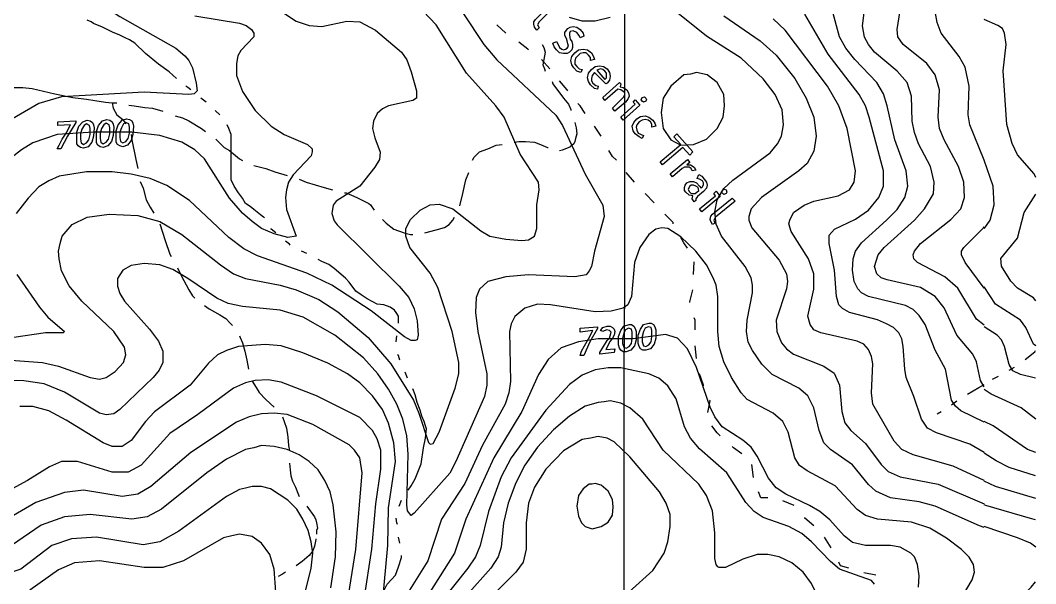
# Model space of a CAD drawing. Extents: x -4.4 to 64.9, y -5.9 to 77.3.
# Drawn here: x 24.59 to 31.67, y 28.89 to 32.81 of the extents above; entities that cross this region are included whole.
import ezdxf

# ---------------------------------------------------------------- set-up
doc = ezdxf.new("R2010")
doc.units = 0
for name, color, linetype in [('6800-7000', 7, 'CONTINUOUS'), ('7000-7200', 7, 'CONTINUOUS'), ('7200-7400', 7, 'CONTINUOUS'), ('Elevations', 7, 'CONTINUOUS'), ('Labels', 7, 'CONTINUOUS'), ('roads', 7, 'CONTINUOUS'), ('split_lines', 7, 'CONTINUOUS'), ('topo', 7, 'CONTINUOUS'), ('water', 7, 'CONTINUOUS')]:
    doc.layers.add(name, color=color, linetype=linetype)

msp = doc.modelspace()

# ---------------------------------------------------------------- linework, layer by layer
at = {"layer": '6800-7000', "color": 2}
msp.add_lwpolyline([(24.159036, 33.147945), (24.754827, 33.063574), (24.944676, 33.031946), (25.055397, 32.989766), (25.287386, 32.836866), (25.677546, 32.615426), (25.740816, 32.562694), (25.767195, 32.531066), (25.793547, 32.478335), (25.8199, 32.372896), (25.825165, 32.320167), (25.804077, 32.299079), (25.767168, 32.293814), (25.456097, 32.309636), (24.881359, 32.277997), (24.723178, 32.230547), (24.438468, 32.067106)], dxfattribs=at)
at = {"layer": '7000-7200', "color": 2}
for points in [[(26.294406, 32.952428), (26.515846, 32.804799), (26.605524, 32.773157), (26.695154, 32.767892), (26.869144, 32.804804), (26.958775, 32.799539), (27.069495, 32.74154), (27.248766, 32.588637), (27.285665, 32.535908), (27.317306, 32.451559), (27.354216, 32.319738), (27.354216, 32.267017), (27.327837, 32.251195), (27.159128, 32.214286), (27.116948, 32.193198), (27.080039, 32.161557), (27.053686, 32.108828), (27.048421, 32.056107), (27.064243, 31.992837), (27.101144, 31.892658), (27.095879, 31.839937), (27.064248, 31.787217), (26.958798, 31.655398), (26.795349, 31.549949), (26.774262, 31.523596), (26.763732, 31.465605), (26.779527, 31.412876), (26.800641, 31.386524), (27.232981, 30.959454), (27.301521, 30.880373), (27.338431, 30.801284), (27.359518, 30.716924), (27.364783, 30.616742), (27.359518, 30.585114), (27.343696, 30.579849), (27.317343, 30.579849), (27.269885, 30.606201), (27.037893, 30.785462), (26.763734, 30.96473), (26.589694, 31.04909), (26.246985, 31.170351), (26.152084, 31.217801), (26.046634, 31.296891), (25.772476, 31.55524), (25.614294, 31.66069), (25.498293, 31.708141), (25.366494, 31.739782), (25.234684, 31.755604), (25.055415, 31.755604), (24.865606, 31.723963), (24.791795, 31.692324), (24.723204, 31.650144), (24.649385, 31.571063), (24.565034, 31.465613)], [(27.675909, 32.862372), (27.823539, 32.640934), (27.913169, 32.535482), (28.324419, 32.150603), (28.37188, 32.076784), (28.53009, 31.739343), (28.651359, 31.523173), (28.661916, 31.444094), (28.593326, 31.201553), (28.572265, 31.096114), (28.556443, 31.064473), (28.535355, 31.03812), (28.456224, 31.022298), (28.134604, 31.03812), (27.976434, 31.022298), (27.849894, 30.99067), (27.791895, 30.937938), (27.770807, 30.879939), (27.765542, 30.774497), (27.781364, 30.642679), (27.844634, 30.347418), (27.844634, 30.268339), (27.828812, 30.18925), (27.628462, 29.73582), (27.586271, 29.656728), (27.338473, 29.377299), (27.317386, 29.361477), (27.291033, 29.393105), (27.285768, 29.435285), (27.296298, 29.788546), (27.285768, 29.915075), (27.259389, 30.031076), (27.217209, 30.136526), (27.15922, 30.241976), (27.085399, 30.347415), (26.98523, 30.458146), (26.784869, 30.616316), (26.563389, 30.742856), (26.405219, 30.790306), (26.141591, 30.816659), (26.041419, 30.837746), (25.96233, 30.874655), (25.761969, 31.011736), (25.65653, 31.075006), (25.566889, 31.106645), (25.456169, 31.117175), (25.366539, 31.101353), (25.30855, 31.069714), (25.271641, 31.011715), (25.271641, 30.958994), (25.287463, 30.906273), (25.319104, 30.853544), (25.493094, 30.658464), (25.556364, 30.574105), (25.587992, 30.505564), (25.587992, 30.426475), (25.56164, 30.373754), (25.519457, 30.321025), (25.287468, 30.099585), (25.245288, 30.067954), (25.192567, 30.062689), (25.145119, 30.073219), (24.902589, 30.220849), (24.760227, 30.278848), (24.617829, 30.299935), (24.296209, 30.305201)], [(24.528077, 30.443072), (24.749514, 30.42725), (24.860235, 30.400898), (25.081675, 30.321819), (25.144945, 30.311262), (25.192406, 30.321819), (25.255665, 30.363996), (25.313664, 30.427258), (25.329486, 30.479987), (25.31893, 30.532708), (25.245121, 30.643428), (25.02367, 30.854327), (24.93404, 30.959777), (24.881319, 31.065227), (24.865497, 31.149587), (24.860232, 31.202318), (24.870789, 31.255039), (24.886611, 31.307757), (24.955151, 31.386849), (25.060601, 31.439567), (25.213501, 31.460655), (25.413851, 31.450124), (25.566751, 31.407942), (25.719652, 31.318314), (25.98855, 31.107412), (26.07818, 31.044142), (26.16254, 31.012514), (26.40511, 30.965053), (26.51583, 30.933422), (26.674012, 30.864884), (26.805822, 30.780522), (27.016721, 30.601253), (27.174892, 30.416722), (27.33307, 30.163643), (27.369972, 30.074013), (27.43852, 29.868384), (27.44905, 29.857854), (27.470138, 29.863119), (27.512317, 29.942208), (27.623038, 30.248008), (27.64939, 30.348187), (27.64939, 30.427269), (27.60194, 30.643439), (27.501768, 30.949249), (27.44904, 31.049418), (27.306689, 31.228689), (27.28031, 31.307768), (27.28031, 31.360499), (27.311948, 31.423769), (27.380489, 31.487039), (27.449029, 31.523938), (27.512299, 31.529203), (27.60721, 31.497572), (27.80228, 31.344674), (27.86556, 31.307762), (27.97627, 31.286675), (28.08704, 31.276145), (28.13449, 31.28141), (28.17667, 31.307762), (28.192492, 31.360494), (28.192492, 31.523932), (28.208314, 31.629382), (28.203049, 31.682103), (28.07651, 31.877193), (27.965789, 32.135543), (27.90775, 32.214622), (27.702119, 32.441343), (27.49122, 32.778774), (27.401589, 32.873683)], [(28.704048, 32.830754), (28.598559, 32.804402), (28.508929, 32.804402), (28.419298, 32.830754)], [(31.308662, 29.277136), (31.277021, 29.287666), (30.965953, 29.424757), (30.855233, 29.456386), (30.654872, 29.482738), (30.554703, 29.530199), (30.501982, 29.577649), (30.391251, 29.71473), (30.238312, 29.82018), (30.190861, 29.867627), (30.159222, 29.951987), (30.122313, 30.110168), (30.08013, 30.194517), (30.016871, 30.247249), (29.832332, 30.34215), (29.758521, 30.415968), (29.695252, 30.510869), (29.663613, 30.568868), (29.653082, 30.642679), (29.658348, 30.721769), (29.695246, 30.911578), (29.695246, 30.964299), (29.684716, 31.017028), (29.642536, 31.09612), (29.479084, 31.307008), (29.442175, 31.391368), (29.431645, 31.475728), (29.447467, 31.560088), (29.494914, 31.63918), (29.558184, 31.697168), (29.816537, 31.886978), (29.869255, 31.950247), (29.895607, 32.002979), (29.911429, 32.082058), (29.900899, 32.187507), (29.853438, 32.29296), (29.769089, 32.40368), (29.616189, 32.546039), (29.373648, 32.698939), (29.152208, 32.878199)], [(29.494774, 32.842023), (29.747853, 32.668033), (29.858613, 32.567862), (29.990423, 32.404413), (30.069513, 32.267332), (30.122244, 32.135522), (30.138066, 32.003701), (30.122244, 31.898252), (30.074783, 31.813892), (30.016784, 31.761171), (29.758394, 31.576643), (29.684584, 31.497551), (29.668762, 31.444832), (29.668762, 31.418454), (29.689849, 31.365735), (29.879698, 31.139014), (29.932379, 31.044113), (29.937644, 30.991384), (29.932379, 30.938663), (29.858608, 30.722494), (29.863873, 30.643404), (29.895512, 30.564323), (29.932374, 30.522143), (29.979872, 30.485234), (30.190763, 30.400874), (30.264582, 30.353413), (30.301483, 30.269064), (30.317306, 30.084525), (30.338393, 30.005433), (30.380573, 29.952715), (30.480752, 29.863085), (30.591472, 29.715455), (30.638922, 29.668005), (30.723282, 29.631093), (30.986902, 29.578374), (31.308533, 29.441283)], [(31.066124, 28.644411), (31.224292, 28.913312), (31.240114, 28.966081), (31.234849, 29.018762), (31.203207, 29.071523), (31.150489, 29.124251), (31.045039, 29.203341), (30.929049, 29.271881), (30.802509, 29.314061), (30.565249, 29.335148), (30.480889, 29.361501), (30.422848, 29.403681), (30.269948, 29.567132), (30.074868, 29.672582), (30.022139, 29.709481), (29.990498, 29.762202), (29.943058, 29.94147), (29.906148, 30.015281), (29.837597, 30.07328), (29.65834, 30.168181), (29.616168, 30.215642), (29.547619, 30.321091), (29.494899, 30.431812), (29.46326, 30.537261), (29.452729, 30.6427), (29.452729, 30.885241), (29.442172, 30.964323), (29.421085, 31.017051), (29.373635, 31.106682), (29.299813, 31.20159), (29.194374, 31.301762), (29.104733, 31.359761), (29.062564, 31.365026), (29.020384, 31.354496), (28.972923, 31.317586), (28.909664, 31.227956), (28.872755, 31.122506), (28.851667, 30.885247), (28.825288, 30.827247), (28.793657, 30.80616), (28.709298, 30.785073), (28.598527, 30.779808), (28.287459, 30.827258), (28.197829, 30.832523), (28.108199, 30.806171), (28.039658, 30.748179), (28.013279, 30.69545), (28.002749, 30.642719), (28.008014, 30.294739), (27.997457, 30.21566), (27.971105, 30.136571), (27.812937, 29.851861), (27.691665, 29.58296), (27.528227, 29.335159), (27.433315, 29.04517), (27.259325, 28.765691)], [(24.570328, 31.038544), (24.728499, 30.811822), (24.786538, 30.743284), (24.902539, 30.643113), (24.891982, 30.632556), (24.770723, 30.632556), (24.549233, 30.600925)], [(27.116985, 28.749908), (27.153894, 29.15058), (27.159159, 29.414251), (27.206607, 29.73586), (27.19605, 29.86768), (27.159152, 30.004761), (27.116972, 30.099659), (27.048431, 30.19457), (26.958791, 30.284201), (26.874441, 30.34747), (26.73735, 30.421279), (26.56332, 30.4951), (26.41041, 30.54255), (26.29969, 30.553081), (26.115161, 30.537259), (26.030802, 30.51088), (25.967532, 30.479251), (25.904259, 30.42125), (25.77772, 30.268349), (25.529911, 30.083821), (25.466652, 30.01527), (25.36647, 29.88346), (25.3032, 29.84128), (25.23466, 29.84128), (25.17139, 29.867659), (24.91304, 30.02583), (24.791771, 30.0891), (24.681011, 30.120738), (24.591381, 30.120738)]]:
    msp.add_lwpolyline(points, dxfattribs=at)
at = {"layer": '7200-7400', "color": 2}
for points in [[(30.849986, 28.861652), (30.855251, 28.940731), (30.844721, 29.01982), (30.823633, 29.072552), (30.797254, 29.098904), (30.723446, 29.141084), (30.654906, 29.151615), (30.480916, 29.151615), (30.391275, 29.172702), (30.333247, 29.220163), (30.233065, 29.330872), (30.164525, 29.388874), (30.090706, 29.431054), (29.927265, 29.510144), (29.858724, 29.552323), (29.805996, 29.620864), (29.726906, 29.773764), (29.684734, 29.837034), (29.626735, 29.884484), (29.484376, 29.979393), (29.431655, 30.047933), (29.400016, 30.116473), (29.305116, 30.390643), (29.241846, 30.522453), (29.173305, 30.596274), (29.088946, 30.622627), (28.862224, 30.590988), (28.619697, 30.590988), (28.482566, 30.5699), (28.361304, 30.52771), (28.271666, 30.448629), (28.203126, 30.343179), (28.087135, 30.084829), (27.892055, 29.76321), (27.696975, 29.33614), (27.617886, 29.098881), (27.401716, 28.756171)], [(30.544122, 28.882385), (30.523035, 28.908738), (30.301555, 28.987827), (30.238285, 29.040548), (30.106475, 29.177636), (30.037935, 29.235628), (29.948296, 29.283086), (29.769036, 29.346345), (29.705766, 29.388528), (29.647764, 29.451798), (29.515965, 29.657427), (29.326155, 29.826146), (29.262885, 29.899957), (29.220706, 29.979046), (29.162706, 30.174126), (29.104704, 30.263756), (29.041434, 30.316477), (28.972894, 30.348116), (28.777814, 30.390296), (28.688184, 30.390296), (28.598506, 30.374474), (28.508876, 30.337575), (28.419246, 30.274303), (28.255794, 30.095034), (28.013266, 29.762874), (27.944726, 29.631063), (27.855096, 29.388525), (27.797096, 29.151263), (27.765465, 29.072184), (27.712734, 28.993095), (27.538744, 28.776925)], [(26.990493, 28.777195), (27.043211, 29.125225), (27.06959, 29.441574), (27.106499, 29.684104), (27.106499, 29.815915), (27.080121, 29.894993), (27.04849, 29.952995), (26.958859, 30.042623), (26.658279, 30.195523), (26.410479, 30.290434), (26.320848, 30.306256), (26.23121, 30.300991), (26.16267, 30.285169), (26.07831, 30.24826), (25.830509, 30.063729), (25.635429, 29.931919), (25.435068, 29.71047), (25.345438, 29.66302), (25.234721, 29.66302), (24.99219, 29.736839), (24.88147, 29.736839), (24.79711, 29.699929), (24.64416, 29.605021), (24.459629, 29.504849)], [(30.159251, 28.777073), (30.106523, 28.887804), (30.048531, 28.966885), (29.969442, 29.030163), (29.879812, 29.072335), (29.800722, 29.088157), (29.726912, 29.088157), (29.626732, 29.056526), (29.505421, 28.998527), (29.463241, 28.998527), (29.452684, 29.003792), (29.442154, 29.019614), (29.431623, 29.061794), (29.431623, 29.241054), (29.415801, 29.393954), (29.373621, 29.499404), (29.320893, 29.578493), (29.073092, 29.815745), (28.930733, 30.031923), (28.841103, 30.111004), (28.777833, 30.142643), (28.704011, 30.158465), (28.661842, 30.1532), (28.661818, 30.153174), (28.661818, 30.153174), (28.619638, 30.147908), (28.530008, 30.121556), (28.419277, 30.053005), (28.30856, 29.958107), (28.19784, 29.836835), (28.108209, 29.710306), (28.04494, 29.589037), (27.992219, 29.446675), (27.96058, 29.309597), (27.944758, 29.140875), (27.92367, 29.072338), (27.870952, 28.993246), (27.70223, 28.803436)], [(26.879744, 28.80327), (26.932462, 29.124892), (26.974642, 29.657411), (26.95882, 29.76286), (26.921921, 29.815581), (26.885011, 29.852491), (26.63189, 29.994842), (26.452621, 30.06339), (26.362999, 30.07392), (26.273361, 30.068655), (26.189001, 30.047568), (26.099371, 30.010659), (25.783019, 29.799767), (25.50358, 29.562507), (25.413949, 29.509778), (25.303229, 29.493956), (25.034341, 29.536136), (24.90252, 29.520314), (24.70213, 29.451774), (24.475411, 29.319956)], [(28.8358, 28.829791), (28.999241, 28.97741), (29.078331, 29.098679), (29.104683, 29.177771), (29.120505, 29.283221), (29.120505, 29.367583), (29.094153, 29.446662), (29.046702, 29.525754), (28.841073, 29.768284), (28.730353, 29.873734), (28.682903, 29.900113), (28.619633, 29.910643), (28.566904, 29.900113), (28.566899, 29.900102), (28.566899, 29.900102), (28.508908, 29.889545), (28.377087, 29.810456), (28.255828, 29.683925), (28.176739, 29.557374), (28.134559, 29.446654), (28.118737, 29.309576), (28.118737, 29.125035), (28.09765, 29.035404), (28.044932, 28.966864), (27.907851, 28.829786)], [(26.758398, 28.856197), (26.790029, 29.072367), (26.795294, 29.246357), (26.774207, 29.436166), (26.753119, 29.525796), (26.71621, 29.604886), (26.66876, 29.678696), (26.60549, 29.736696), (26.536949, 29.784146), (26.4526, 29.821055), (26.362959, 29.842143), (26.273329, 29.847408), (26.220611, 29.831586), (26.220619, 29.831541), (26.220619, 29.831541), (26.16262, 29.82101), (26.030809, 29.75247), (25.893729, 29.657561), (25.577377, 29.40449), (25.477198, 29.351761), (25.371748, 29.335939), (25.081728, 29.36757), (24.902459, 29.351748), (24.739018, 29.293757), (24.53339, 29.151398)], [(26.505326, 28.523997), (26.621314, 28.993246), (26.631871, 29.098695), (26.621314, 29.177787), (26.600227, 29.256866), (26.563318, 29.335955), (26.521149, 29.404495), (26.457868, 29.467765), (26.33661, 29.546857), (26.273337, 29.562679), (26.210067, 29.562679), (26.16262, 29.552122), (26.16262, 29.552112), (26.16262, 29.552112), (26.12044, 29.541555), (26.030809, 29.494105), (25.698638, 29.251574), (25.566828, 29.177766), (25.450838, 29.156679), (25.123897, 29.209408), (24.94991, 29.198851), (24.812819, 29.1514), (24.596649, 28.987959), (24.507029, 28.95632)], [(26.373514, 28.829797), (26.362957, 28.987965), (26.331329, 29.088146), (26.273327, 29.167225), (26.210057, 29.214686), (26.120429, 29.230508), (26.067698, 29.219951), (26.067703, 29.219943), (26.067703, 29.219943), (26.009714, 29.204121), (25.730272, 29.045943), (25.587913, 28.998492), (25.456103, 28.998492), (25.145024, 29.045943), (24.970994, 29.030121), (24.860274, 28.982662), (24.659913, 28.840311)]]:
    msp.add_lwpolyline(points, dxfattribs=at)
msp.add_lwpolyline([(28.577458, 29.578443), (28.556371, 29.578443), (28.514191, 29.546815), (28.48256, 29.499354), (28.472003, 29.425543), (28.48256, 29.357003), (28.503648, 29.309544), (28.53, 29.283192), (28.577451, 29.26737), (28.64072, 29.283192), (28.688171, 29.314831), (28.71981, 29.362281), (28.725075, 29.420283), (28.71981, 29.473001), (28.688171, 29.531001), (28.64072, 29.573181), (28.59854, 29.583711), (28.577453, 29.578446), (28.577458, 29.578443)], close=True, dxfattribs=at)
at = {"layer": 'Elevations', "color": 1}
for points in [[(25.097547, 32.098717), (25.102839, 32.082842), (25.108104, 32.061675), (25.102839, 32.003679), (25.092282, 31.961504), (25.065929, 31.92986), (25.034287, 31.919276), (25.0132, 31.924568), (24.997378, 31.935151), (24.986821, 31.951026), (24.986821, 31.972193), (24.986821, 32.03019), (25.002643, 32.072364), (25.028996, 32.104009), (25.060638, 32.114592), (25.081725, 32.1093)], [(25.234639, 32.103982), (25.239904, 32.088107), (25.24517, 32.06694), (25.239904, 32.008944), (25.229374, 31.966769), (25.203021, 31.935151), (25.171383, 31.924568), (25.150295, 31.92986), (25.134473, 31.940443), (25.123916, 31.956318), (25.123916, 31.977485), (25.123916, 32.035481), (25.139738, 32.077656), (25.166091, 32.109274), (25.197722, 32.119857), (25.218809, 32.114565)], [(25.371719, 32.109247), (25.376984, 32.093372), (25.382249, 32.072206), (25.376984, 32.014209), (25.366454, 31.972034), (25.340075, 31.94039), (25.308444, 31.929807), (25.287357, 31.935099), (25.271534, 31.945682), (25.261004, 31.961557), (25.261004, 31.982724), (25.261004, 32.040747), (25.276826, 32.082921), (25.303179, 32.114539), (25.334807, 32.125122), (25.355894, 32.119831)], [(24.981557, 32.098717), (24.923557, 32.003811), (24.876107, 31.91417), (24.849755, 31.91417), (24.865577, 31.940628), (24.886664, 31.982803), (24.913016, 32.025004), (24.944655, 32.082974), (24.855014, 32.077683), (24.855014, 32.104141), (24.981554, 32.109433)], [(25.018469, 31.956345), (25.034265, 31.945761), (25.055352, 31.956345), (25.071174, 31.977511), (25.081731, 32.014421), (25.081731, 32.056595), (25.076466, 32.077762), (25.055352, 32.088345), (25.03953, 32.077762), (25.023708, 32.051304), (25.013151, 32.019659), (25.013151, 31.982776)], [(25.155547, 31.961636), (25.171369, 31.951053), (25.192456, 31.961636), (25.208278, 31.982803), (25.218809, 32.019712), (25.218809, 32.061887), (25.213544, 32.083054), (25.192456, 32.093637), (25.176634, 32.083054), (25.160812, 32.056595), (25.150282, 32.024951), (25.150282, 31.988042)], [(25.292638, 31.966901), (25.30846, 31.956318), (25.329547, 31.966901), (25.345369, 31.988068), (25.3559, 32.024978), (25.3559, 32.067152), (25.350635, 32.088319), (25.329547, 32.098902), (25.313725, 32.088319), (25.297903, 32.06186), (25.287373, 32.030216), (25.287373, 31.993307)], [(29.015068, 30.675153), (29.020333, 30.653986), (29.020333, 30.595989), (29.009803, 30.553815), (28.983451, 30.522171), (28.951812, 30.511587), (28.930724, 30.511587), (28.914902, 30.522171), (28.904372, 30.538046), (28.899107, 30.559212), (28.899107, 30.617209), (28.914929, 30.659384), (28.936016, 30.691028), (28.972917, 30.701611), (28.98874, 30.701611), (29.004562, 30.691028)], [(28.614357, 30.664596), (28.561639, 30.56969), (28.519459, 30.474784), (28.493106, 30.474784), (28.503637, 30.506428), (28.524724, 30.543337), (28.551076, 30.590804), (28.582718, 30.648774), (28.493088, 30.63819), (28.493088, 30.664649), (28.614346, 30.675232)], [(28.730358, 30.659331), (28.735623, 30.643456), (28.730358, 30.616997), (28.719801, 30.595831), (28.703979, 30.574664), (28.672338, 30.516667), (28.73561, 30.521959), (28.730345, 30.495501), (28.630163, 30.484917), (28.630163, 30.495501), (28.682884, 30.57985), (28.698706, 30.595725), (28.703971, 30.6116), (28.709236, 30.638058), (28.698706, 30.648641), (28.677619, 30.653933), (28.651266, 30.64335), (28.635444, 30.648641), (28.651266, 30.669808), (28.682897, 30.680391), (28.703984, 30.680391), (28.719806, 30.669808)], [(28.877988, 30.664596), (28.883253, 30.643429), (28.883253, 30.585433), (28.872722, 30.543258), (28.846343, 30.511614), (28.814715, 30.50103), (28.793628, 30.50103), (28.777806, 30.511614), (28.767275, 30.527489), (28.761984, 30.548655), (28.761984, 30.606652), (28.777806, 30.648827), (28.798893, 30.680471), (28.835802, 30.691054), (28.851625, 30.691054), (28.867447, 30.680471)], [(28.798898, 30.53278), (28.81472, 30.527489), (28.835808, 30.538072), (28.851603, 30.559239), (28.856869, 30.596148), (28.856869, 30.638349), (28.851603, 30.659516), (28.830516, 30.664808), (28.809429, 30.654224), (28.798898, 30.633058), (28.788368, 30.596148), (28.788368, 30.559239)], [(28.935987, 30.543337), (28.951809, 30.538046), (28.972896, 30.548629), (28.988718, 30.569796), (28.993984, 30.606705), (28.993984, 30.64888), (28.988718, 30.670046), (28.967631, 30.675338), (28.946544, 30.664755), (28.936013, 30.643588), (28.925456, 30.606679), (28.925456, 30.569769)]]:
    msp.add_lwpolyline(points, close=True, dxfattribs=at)
at = {"layer": 'Labels', "color": 6}
for points in [[(28.208356, 32.757783), (28.192534, 32.741961), (28.176712, 32.763049), (28.171447, 32.784136), (28.171447, 32.799958), (28.182004, 32.81578), (28.308543, 32.94232), (28.329631, 32.921232), (28.208359, 32.799971), (28.197829, 32.778884)], [(28.493066, 32.747232), (28.514154, 32.720879), (28.519419, 32.699792), (28.493066, 32.689262), (28.487801, 32.705084), (28.471979, 32.726171), (28.445627, 32.736728), (28.424539, 32.731463), (28.419274, 32.720932), (28.419274, 32.70511), (28.424539, 32.678758), (28.435096, 32.662936), (28.440361, 32.641848), (28.440361, 32.620761), (28.435096, 32.604939), (28.419274, 32.589117), (28.403452, 32.578586), (28.3771, 32.578586), (28.350747, 32.583852), (28.32966, 32.604939), (28.313838, 32.626026), (28.303281, 32.652379), (28.32966, 32.662936), (28.34019, 32.641848), (28.350747, 32.620761), (28.366569, 32.610204), (28.377126, 32.604939), (28.392948, 32.610204), (28.403479, 32.615469), (28.414009, 32.631291), (28.408744, 32.647113), (28.403479, 32.668201), (28.398213, 32.683996), (28.387683, 32.705084), (28.387683, 32.726171), (28.398213, 32.741993), (28.40877, 32.75255), (28.424592, 32.76308), (28.44568, 32.768346), (28.472059, 32.76308)], [(28.572158, 32.583793), (28.58798, 32.557414), (28.593246, 32.536327), (28.566893, 32.531062), (28.566893, 32.552149), (28.551071, 32.567971), (28.535249, 32.583793), (28.514162, 32.583793), (28.493074, 32.578528), (28.477252, 32.562706), (28.46143, 32.546884), (28.456165, 32.525797), (28.456165, 32.504709), (28.471987, 32.488887), (28.487809, 32.473065), (28.508897, 32.4678), (28.49834, 32.446713), (28.471987, 32.45727), (28.4509, 32.478357), (28.435078, 32.499444), (28.429786, 32.531086), (28.435078, 32.557438), (28.456165, 32.583791), (28.482544, 32.604878), (28.514172, 32.610143), (28.545803, 32.604878)], [(28.682879, 32.473073), (28.698727, 32.446694), (28.703992, 32.420342), (28.698727, 32.393989), (28.682879, 32.372823), (28.672322, 32.367531), (28.593243, 32.446596), (28.577421, 32.425509), (28.572156, 32.404422), (28.572156, 32.388547), (28.582713, 32.372672), (28.6038, 32.356797), (28.619675, 32.351505), (28.61441, 32.330338), (28.593269, 32.33563), (28.566917, 32.362088), (28.551095, 32.383255), (28.54583, 32.409713), (28.551095, 32.441334), (28.572182, 32.467686), (28.598535, 32.488774), (28.630216, 32.494039), (28.656542, 32.488774)], [(28.609107, 32.462524), (28.667056, 32.399257), (28.677613, 32.40984), (28.677613, 32.425663), (28.677613, 32.441485), (28.667056, 32.457307), (28.651234, 32.467837), (28.635465, 32.473102)], [(28.793646, 32.34126), (28.819999, 32.325385), (28.830529, 32.304219), (28.835795, 32.283052), (28.825264, 32.261885), (28.809442, 32.240719), (28.735631, 32.17743), (28.719809, 32.198597), (28.783079, 32.261885), (28.798875, 32.27776), (28.80414, 32.288344), (28.80414, 32.304219), (28.793609, 32.314802), (28.777787, 32.325385), (28.7567, 32.330677), (28.66703, 32.251593), (28.651208, 32.27276), (28.767249, 32.378196), (28.777779, 32.367613), (28.772514, 32.346446)], [(28.909637, 32.220002), (28.793646, 32.114539), (28.777824, 32.135706), (28.878003, 32.225346), (28.862181, 32.241221), (28.878003, 32.257096)], [(28.951817, 32.246354), (28.935995, 32.241063), (28.925464, 32.246354), (28.920199, 32.256938), (28.925464, 32.272813), (28.941287, 32.278104), (28.951843, 32.267521), (28.957109, 32.256938)], [(28.972907, 32.135626), (28.999259, 32.11446), (29.015081, 32.093293), (29.020347, 32.072126), (28.993994, 32.066835), (28.993994, 32.088001), (28.983437, 32.103876), (28.967615, 32.11446), (28.946528, 32.119751), (28.925441, 32.11446), (28.904353, 32.103876), (28.888531, 32.08271), (28.883266, 32.066835), (28.888531, 32.045668), (28.899088, 32.024501), (28.935998, 32.008626), (28.925467, 31.98746), (28.90438, 31.998043), (28.878027, 32.01921), (28.862205, 32.040376), (28.85694, 32.07202), (28.867497, 32.098479), (28.888584, 32.124937), (28.914937, 32.140812), (28.946576, 32.146104)], [(29.167987, 32.019633), (29.278707, 31.893109), (29.25762, 31.871943), (29.210169, 31.924674), (29.06781, 31.803389), (29.051988, 31.824556), (29.194339, 31.945841), (29.146889, 31.998546)], [(29.257617, 31.81929), (29.23653, 31.803415), (29.262882, 31.803415), (29.289235, 31.78754), (29.299792, 31.766374), (29.273439, 31.761082), (29.268174, 31.776957), (29.252352, 31.78754), (29.23653, 31.78754), (29.220708, 31.78754), (29.204886, 31.776957), (29.136345, 31.71896), (29.120523, 31.740127), (29.241784, 31.840298)], [(29.373608, 31.640035), (29.35252, 31.618869), (29.310351, 31.581933), (29.299794, 31.566058), (29.299794, 31.555474), (29.289237, 31.544891), (29.273415, 31.566058), (29.278681, 31.587224), (29.252302, 31.592516), (29.231214, 31.613683), (29.220684, 31.624266), (29.220684, 31.645433), (29.225949, 31.661308), (29.236506, 31.677183), (29.257593, 31.687766), (29.283946, 31.687766), (29.305033, 31.677183), (29.32612, 31.656016), (29.336677, 31.640141), (29.347208, 31.650724), (29.352473, 31.666599), (29.352473, 31.677183), (29.347208, 31.693058), (29.32612, 31.703641), (29.310298, 31.708933), (29.320855, 31.735391), (29.341942, 31.724808), (29.357765, 31.703641), (29.373587, 31.682474), (29.378852, 31.661308)], [(29.299797, 31.655831), (29.283975, 31.661123), (29.268153, 31.661123), (29.257596, 31.655831), (29.247039, 31.634664), (29.252304, 31.618789), (29.268126, 31.602914), (29.294505, 31.602914), (29.320858, 31.624081), (29.315593, 31.645248)], [(29.468516, 31.582012), (29.341977, 31.476576), (29.326155, 31.497742), (29.436875, 31.587357), (29.426344, 31.603232), (29.442167, 31.619107)], [(29.510696, 31.603126), (29.494874, 31.597834), (29.484344, 31.608418), (29.479079, 31.619001), (29.489609, 31.629584), (29.500166, 31.634876), (29.510696, 31.629584), (29.515962, 31.613709)], [(29.431607, 31.397492), (29.415785, 31.386908), (29.405255, 31.408075), (29.399989, 31.42395), (29.405255, 31.445117), (29.415785, 31.460992), (29.552874, 31.571693), (29.573961, 31.550527), (29.43688, 31.439825), (29.42635, 31.418658)]]:
    msp.add_lwpolyline(points, close=True, dxfattribs=at)
at = {"layer": 'roads', "color": 7}
for points in [[(27.976378, 32.720863), (27.913108, 32.778863)], [(28.134548, 32.604873), (28.129283, 32.610138), (28.066013, 32.657591)], [(28.229459, 32.641777), (28.23999, 32.62069), (28.250547, 32.589059), (28.245282, 32.562706), (28.234725, 32.499436), (28.245282, 32.473057), (28.250547, 32.457235)], [(28.282188, 32.473065), (28.224189, 32.536335)], [(24.285578, 32.288529), (24.327747, 32.299112), (24.406837, 32.330756), (24.459568, 32.34134), (24.512289, 32.34134), (24.612468, 32.34134), (24.675738, 32.336048), (24.833909, 32.299139), (24.960448, 32.27268), (25.055357, 32.262097), (25.113348, 32.251514), (25.187207, 32.24093), (25.234617, 32.235639)], [(28.298, 32.383435), (28.303265, 32.36756), (28.377084, 32.267362), (28.413985, 32.225188), (28.429807, 32.188278), (28.429807, 32.182987)], [(28.408728, 32.320147), (28.403463, 32.325438), (28.350734, 32.388727)], [(25.234639, 32.235798), (25.239904, 32.198888), (25.266257, 32.151448), (25.308437, 32.119804), (25.329524, 32.088186)], [(25.234639, 32.235798), (25.266267, 32.235798)], [(25.350637, 32.219975), (25.387539, 32.214684), (25.461357, 32.2041), (25.514078, 32.198809), (25.587897, 32.177642)], [(28.529997, 32.161979), (28.493088, 32.21471), (28.477266, 32.230585)], [(25.672257, 32.146157), (25.724978, 32.130282), (25.767157, 32.109115), (25.856788, 32.05641), (25.883167, 32.035243)], [(28.456181, 32.098717), (28.466738, 32.061808), (28.472003, 32.019633), (28.461446, 31.987989), (28.456181, 31.966822), (28.450916, 31.950947), (28.424563, 31.92978)], [(28.640717, 32.003811), (28.593267, 32.072364)], [(25.366449, 32.014368), (25.371714, 31.977458), (25.398067, 31.840378), (25.413889, 31.777089)], [(25.956978, 31.982724), (26.014977, 31.924727), (26.051878, 31.90356), (26.120419, 31.845564), (26.141506, 31.83498)], [(27.744378, 31.835086), (27.754935, 31.856253), (27.791836, 31.893162), (27.849835, 31.914329), (27.907835, 31.940787), (27.950014, 31.946079)], [(28.034377, 31.961636), (28.066008, 31.966928), (28.113458, 31.966928), (28.176728, 31.961636), (28.218908, 31.945761), (28.266358, 31.924595), (28.271623, 31.924595)], [(28.350729, 31.90364), (28.371816, 31.908931), (28.424545, 31.930098)], [(28.746167, 31.835086), (28.719814, 31.861544), (28.693435, 31.903719)], [(26.220608, 31.798177), (26.304968, 31.77701), (26.368238, 31.755843), (26.452598, 31.729385)], [(26.536968, 31.703271), (26.584418, 31.682104), (26.710958, 31.645221), (26.768946, 31.629346)], [(27.654747, 31.51875), (27.675835, 31.603099), (27.696922, 31.698005), (27.718009, 31.750737)], [(28.872707, 31.682183), (28.814718, 31.75071)], [(25.429718, 31.687475), (25.450805, 31.640009), (25.471893, 31.560925), (25.498245, 31.508193), (25.524598, 31.466019)], [(26.853317, 31.608391), (26.863847, 31.608391), (26.937666, 31.576747), (26.990397, 31.550289), (27.022028, 31.534414), (27.032585, 31.52383), (27.058937, 31.486921)], [(29.009798, 31.539838), (28.946528, 31.603099)], [(27.116947, 31.423844), (27.1433, 31.397386), (27.196021, 31.355211), (27.22766, 31.344628), (27.27511, 31.328753), (27.312019, 31.31817), (27.327841, 31.31817)], [(27.412207, 31.328938), (27.491298, 31.350105), (27.549287, 31.36598), (27.580929, 31.387146), (27.607281, 31.418791), (27.617812, 31.439957)], [(29.141608, 31.3922), (29.141608, 31.402783), (29.083609, 31.46078)], [(25.566807, 31.3922), (25.603708, 31.276207), (25.635347, 31.181301), (25.645877, 31.165426)], [(29.241787, 31.223475), (29.215435, 31.260385), (29.194347, 31.297294)], [(29.283977, 31.038955), (29.289243, 31.128569)], [(25.688079, 31.086395), (25.714432, 31.03369), (25.767164, 30.933492), (25.793516, 30.891317), (25.809312, 30.875442)], [(29.257606, 30.843851), (29.257606, 30.849143), (29.278694, 30.933518)], [(25.877888, 30.82279), (25.909527, 30.801624), (25.983338, 30.759423), (26.025518, 30.732964), (26.057157, 30.701346), (26.072979, 30.685471)], [(29.294516, 30.654065), (29.294516, 30.722593), (29.289251, 30.738468)], [(26.120429, 30.611891), (26.125694, 30.601308), (26.141516, 30.564398), (26.157338, 30.506375), (26.17316, 30.443113), (26.183717, 30.379851)], [(29.305046, 30.453696), (29.294516, 30.543337)], [(29.352507, 30.263884), (29.352507, 30.269176), (29.326128, 30.348286)], [(26.210057, 30.295529), (26.236436, 30.253354), (26.257523, 30.216445), (26.304973, 30.169005), (26.362973, 30.116273)], [(29.384146, 30.079364), (29.399968, 30.158448), (29.394703, 30.16374)], [(26.420959, 30.04772), (26.431516, 30.016102), (26.447312, 29.968636), (26.457868, 29.905374), (26.463134, 29.847377), (26.468399, 29.810468)], [(29.468498, 29.915904), (29.447411, 29.937071), (29.410509, 29.984537)], [(29.621406, 29.789381), (29.563407, 29.831555), (29.552876, 29.842139)], [(26.468417, 29.726119), (26.473682, 29.678653), (26.478947, 29.636478), (26.489504, 29.599569), (26.510591, 29.557394), (26.526413, 29.515219), (26.536944, 29.494053)], [(29.700498, 29.625921), (29.689941, 29.715562)], [(29.800677, 29.483575), (29.753216, 29.483575), (29.737394, 29.52575)], [(26.589678, 29.425579), (26.642407, 29.35176), (26.652963, 29.330593), (26.658229, 29.309426), (26.663494, 29.272517), (26.658229, 29.256642), (26.658229, 29.230184)], [(29.985216, 29.430844), (29.906127, 29.462488)], [(30.122307, 29.288498), (30.059037, 29.341203), (30.053746, 29.341203)], [(26.652958, 29.198857), (26.652958, 29.193565), (26.642428, 29.146099), (26.631871, 29.114481), (26.605518, 29.082837), (26.558057, 29.040663), (26.515878, 29.009019)], [(30.243568, 29.135595), (30.196118, 29.209388)], [(30.364837, 28.993223), (30.306846, 29.009098), (30.296289, 29.035556)], [(26.420959, 28.951048), (26.389328, 28.935173)], [(26.442057, 28.96687), (26.42097, 28.950995)], [(30.554657, 28.945783), (30.470298, 28.961658)]]:
    msp.add_lwpolyline(points, dxfattribs=at)
at = {"layer": 'split_lines', "color": 5}
msp.add_lwpolyline([(28.800359, 28.568805), (28.800359, 29.160201), (28.800359, 29.75771), (28.800359, 30.355219), (28.806444, 30.946642), (28.806444, 31.544124), (28.806444, 32.135547), (28.806444, 32.733053), (28.806444, 33.330559), (28.812556, 33.921971), (28.812556, 34.519519), (28.812556, 35.110935), (28.812556, 35.708441), (28.812556, 36.305946)], dxfattribs=at)
at = {"layer": 'topo', "color": 2}
for points in [[(31.308644, 31.835103), (31.208472, 32.082904), (31.197916, 32.151453), (31.203181, 32.351803), (31.176828, 32.483613), (31.134648, 32.557424), (31.008109, 32.720873), (30.981756, 32.794684), (30.950115, 32.963403), (30.913216, 33.042492), (30.844665, 33.142672), (30.728677, 33.279752), (30.712855, 33.311383), (30.712855, 33.337762), (30.749767, 33.379942), (30.923757, 33.49066), (30.997565, 33.575022), (31.023944, 33.654101), (31.008122, 33.791192), (31.045031, 33.84391), (31.134662, 33.901912), (31.308652, 33.97572)], [(31.308649, 30.2582), (31.282297, 30.30038), (31.255944, 30.43219), (31.229592, 30.484911), (31.118863, 30.616718), (31.029233, 30.80653), (30.965971, 30.88562), (30.865792, 30.94889), (30.633803, 31.00161), (30.591623, 31.017432), (30.559992, 31.043785), (30.54417, 31.096514), (30.570522, 31.175595), (30.612702, 31.228324), (30.823602, 31.418125), (30.892142, 31.497215), (30.955412, 31.602664), (30.960677, 31.681754), (30.934324, 31.792474), (30.849965, 31.950644), (30.823612, 32.029734), (30.80779, 32.108826), (30.802525, 32.282816), (30.770894, 32.377714), (30.702354, 32.456806), (30.544175, 32.588613), (30.501995, 32.641344), (30.475643, 32.694065), (30.459821, 32.773144), (30.480908, 32.936596)], [(25.809359, 32.842142), (26.12044, 32.789413), (26.167887, 32.773591), (26.204799, 32.747239), (26.220622, 32.720886), (26.220622, 32.694507), (26.130981, 32.599609), (26.109893, 32.562697), (26.099363, 32.509979), (26.099363, 32.425619), (26.141546, 32.314899), (26.231173, 32.183089), (26.341893, 32.072369), (26.431524, 32.014369), (26.594975, 31.945829), (26.626604, 31.914187), (26.626604, 31.8931), (26.621338, 31.866721), (26.494799, 31.734914), (26.46317, 31.682182), (26.447348, 31.629461), (26.442083, 31.576743), (26.447348, 31.492383), (26.515889, 31.307842), (26.457889, 31.297311), (26.362989, 31.323664), (26.273358, 31.360576), (26.210089, 31.408024), (26.141551, 31.466015), (26.05191, 31.571465), (25.87792, 31.845634), (25.80938, 31.908906), (25.719749, 31.961635), (25.566849, 32.009086), (25.371769, 32.030173), (25.102828, 32.030173), (24.849749, 32.014351), (24.68104, 31.956349), (24.601948, 31.908901), (24.52813, 31.85091)], [(31.308649, 29.604409), (31.092479, 29.704589), (30.813039, 29.78368), (30.733958, 29.820579), (30.681229, 29.878579), (30.5336, 30.136931), (30.523069, 30.21601), (30.5336, 30.416371), (30.523069, 30.469089), (30.501982, 30.51655), (30.470341, 30.553449), (30.42285, 30.574536), (30.169771, 30.632538), (30.122321, 30.653625), (30.095942, 30.690534), (30.08012, 30.748523), (30.1223, 30.938335), (30.1223, 31.043785), (30.08539, 31.149235), (29.964121, 31.339044), (29.948299, 31.391765), (29.953564, 31.418117), (29.979917, 31.470846), (30.053728, 31.523567), (30.122268, 31.549946), (30.290987, 31.586858), (30.370116, 31.629038), (30.401708, 31.681756), (30.412264, 31.760838), (30.354265, 32.056097), (30.296266, 32.214278), (30.217185, 32.351358), (29.921925, 32.741518), (29.837566, 32.820608)], [(31.30866, 29.800264), (31.208488, 29.858264), (30.976499, 29.937345), (30.913229, 29.968984), (30.871049, 30.032243), (30.818328, 30.190424), (30.7656, 30.322234), (30.755043, 30.380234), (30.744512, 30.538404), (30.733982, 30.591133), (30.712895, 30.633316), (30.675985, 30.670214), (30.628535, 30.696593), (30.565265, 30.722946), (30.370185, 30.775667), (30.322685, 30.802019), (30.296332, 30.828372), (30.28051, 30.886371), (30.264688, 31.07091), (30.227776, 31.255452), (30.227776, 31.31344), (30.264688, 31.35562), (30.412307, 31.424161), (30.501987, 31.48743), (30.575798, 31.577061), (30.607437, 31.656153), (30.607437, 31.761602), (30.507258, 32.135951), (30.480905, 32.215032), (30.438675, 32.294121), (30.222516, 32.573561), (30.059064, 32.853001)], [(31.308638, 30.010812), (31.145197, 30.089904), (31.108288, 30.121532), (31.081935, 30.163712), (31.039756, 30.379882), (30.965945, 30.511692), (30.897397, 30.690963), (30.855217, 30.754233), (30.813037, 30.796402), (30.760316, 30.822781), (30.501966, 30.886051), (30.454516, 30.912403), (30.42811, 30.938756), (30.401758, 30.991485), (30.391254, 31.070574), (30.396546, 31.149655), (30.412315, 31.202376), (30.454534, 31.260376), (30.628524, 31.418546), (30.702346, 31.492365), (30.755064, 31.576725), (30.776151, 31.655817), (30.765621, 31.761256), (30.686529, 31.977436), (30.633811, 32.214696), (30.607458, 32.299045), (30.559997, 32.378134), (30.407057, 32.536315), (30.343788, 32.615394), (30.301608, 32.694486), (30.248879, 32.884295)], [(31.308829, 30.68565), (31.256108, 30.72783), (31.124298, 30.944), (31.034668, 31.023089), (30.844858, 31.123271), (30.818506, 31.149624), (30.813241, 31.175976), (30.823797, 31.202329), (30.865977, 31.25506), (31.076877, 31.42378), (31.145417, 31.497588), (31.171769, 31.57668), (31.166504, 31.682119), (31.129595, 31.79285), (31.029416, 31.977378), (30.997785, 32.05647), (30.987254, 32.135559), (30.997785, 32.325368), (30.966154, 32.43081), (30.908155, 32.509899), (30.744706, 32.64171), (30.707804, 32.694428), (30.702539, 32.747159), (30.723626, 32.878969)], [(31.667191, 31.71484), (31.656634, 31.741192), (31.540644, 31.873002), (31.503734, 31.952094), (31.466822, 32.083904), (31.44047, 32.458253), (31.461557, 32.642784), (31.451, 32.721873), (31.435178, 32.753504), (31.403547, 32.774591), (31.308638, 32.816771)], [(31.308832, 31.36052), (31.314097, 31.365786), (31.351006, 31.418514), (31.377359, 31.523964), (31.372093, 31.655774), (31.308824, 31.835035)], [(31.667191, 30.855428), (31.651369, 30.876515), (31.540649, 30.945056), (31.493199, 30.992506), (31.429929, 31.097956), (31.424664, 31.150685), (31.540654, 31.293036), (31.588113, 31.472307), (31.667194, 31.598846)], [(31.308644, 30.944053), (31.176834, 31.123324), (31.150481, 31.176042), (31.150481, 31.202395), (31.166303, 31.228774), (31.303384, 31.365854), (31.308649, 31.37112)], [(31.667361, 30.543291), (31.651538, 30.553848), (31.598818, 30.669839), (31.561908, 30.722568), (31.387918, 30.833288), (31.308829, 30.954549)], [(31.667178, 30.316633), (31.561728, 30.342986), (31.509007, 30.369338), (31.482628, 30.411518), (31.450997, 30.538058), (31.42991, 30.585508), (31.398279, 30.617147), (31.308641, 30.675136)], [(31.667183, 30.031873), (31.567004, 30.110965), (31.356113, 30.205863), (31.308654, 30.237504)], [(31.667183, 29.799923), (31.609184, 29.82101), (31.371924, 29.984452), (31.308654, 30.01609)], [(31.667178, 29.636474), (31.482639, 29.694473), (31.393009, 29.741924), (31.308649, 29.794642)], [(31.667183, 29.478264), (31.387744, 29.562624), (31.308654, 29.599533)], [(31.667178, 29.330066), (31.630269, 29.340596), (31.319198, 29.430226), (31.308641, 29.435491)], [(31.667183, 29.140854), (31.630284, 29.167207), (31.540644, 29.204119), (31.308662, 29.283208)], [(31.308662, 28.545063), (31.32975, 28.592524), (31.5301, 28.755962), (31.63555, 28.861414), (31.667181, 28.898324)]]:
    msp.add_lwpolyline(points, dxfattribs=at)
msp.add_lwpolyline([(29.262877, 32.436152), (29.215427, 32.430887), (29.125789, 32.351795), (29.073068, 32.267435), (29.057246, 32.167256), (29.073068, 32.056536), (29.125789, 31.977455), (29.194337, 31.940545), (29.283967, 31.94581), (29.373598, 31.98272), (29.447408, 32.056531), (29.489588, 32.13562), (29.500145, 32.214701), (29.49488, 32.29379), (29.447422, 32.37815), (29.378881, 32.430871), (29.305071, 32.446693), (29.262891, 32.436163), (29.262877, 32.436152)], close=True, dxfattribs=at)
at = {"layer": 'water', "color": 4}
for points in [[(25.682814, 32.404496), (25.630082, 32.451957), (25.556274, 32.504675), (25.466644, 32.578486), (25.392822, 32.652302), (25.355913, 32.673389), (25.324282, 32.689211), (25.282102, 32.710299), (25.239922, 32.726121), (25.166114, 32.763033), (25.102844, 32.789385), (25.087022, 32.799942), (25.060669, 32.810473)], [(25.782993, 32.325412), (25.761906, 32.341287), (25.746084, 32.35187)], [(25.888442, 32.241063), (25.851533, 32.267521)], [(25.983343, 32.151422), (25.951712, 32.183066)], [(26.294424, 31.434375), (26.289159, 31.439666), (26.268071, 31.455541), (26.220621, 31.492424), (26.194269, 31.513591), (26.162638, 31.534758), (26.14155, 31.571667), (26.115198, 31.608576), (26.083567, 31.656043), (26.062479, 31.698217), (26.062479, 31.735126), (26.062479, 31.798388), (26.062479, 31.888029), (26.062479, 32.014553), (26.046657, 32.056728), (26.036127, 32.083186)], [(26.373514, 31.328912), (26.341883, 31.35537), (26.341883, 31.360662)], [(26.473692, 31.244563), (26.468427, 31.249854), (26.442048, 31.271021)], [(26.589683, 31.186566), (26.552782, 31.202441)], [(27.227673, 30.701505), (27.227673, 30.706797), (27.227673, 30.748971), (27.211851, 30.77543), (27.20132, 30.791305), (27.169682, 30.812471), (27.127502, 30.828346), (27.080051, 30.833638), (27.011511, 30.870548), (26.969331, 30.897006), (26.932422, 30.923464), (26.884971, 30.986726), (26.858619, 31.013184), (26.77953, 31.081738), (26.742618, 31.108196), (26.69517, 31.129363), (26.668817, 31.145238)], [(27.211853, 30.569663), (27.217119, 30.611864)], [(31.593332, 30.447241), (31.661873, 30.499972), (31.667138, 30.510555)], [(27.238206, 30.44314), (27.227676, 30.474784), (27.22241, 30.480075)], [(27.290935, 30.316616), (27.275139, 30.35879)], [(31.482615, 30.373422), (31.519514, 30.394589)], [(31.192653, 30.205888), (31.271744, 30.253328), (31.308654, 30.274494)], [(31.366613, 30.31016), (31.408793, 30.331327)], [(27.296226, 29.53628), (27.317314, 29.567924), (27.343666, 29.615364), (27.385846, 29.720827), (27.401668, 29.831529), (27.41749, 29.900082), (27.422755, 29.963344), (27.41749, 29.984511), (27.40696, 30.016155), (27.391138, 30.053064), (27.380607, 30.095239), (27.359494, 30.14797), (27.343671, 30.200675), (27.327849, 30.24285)], [(31.081932, 30.132069), (31.118844, 30.158527)], [(30.981753, 30.068807), (31.008132, 30.084682)], [(27.232946, 29.425552), (27.248768, 29.467727)], [(27.222416, 29.299002), (27.21715, 29.309585), (27.211885, 29.341229), (27.211885, 29.341229)], [(27.238238, 29.167213), (27.227707, 29.209388), (27.227707, 29.209388)], [(26.995697, 28.397434), (27.006254, 28.455431), (27.027341, 28.508136), (27.058972, 28.576689), (27.101152, 28.650482), (27.111709, 28.682126), (27.116974, 28.734857), (27.116974, 28.787589), (27.127504, 28.835029), (27.148592, 28.882495), (27.206591, 28.945757), (27.227678, 29.003753), (27.248765, 29.067015), (27.248765, 29.08289)]]:
    msp.add_lwpolyline(points, dxfattribs=at)

doc.saveas('drawing.dxf')
